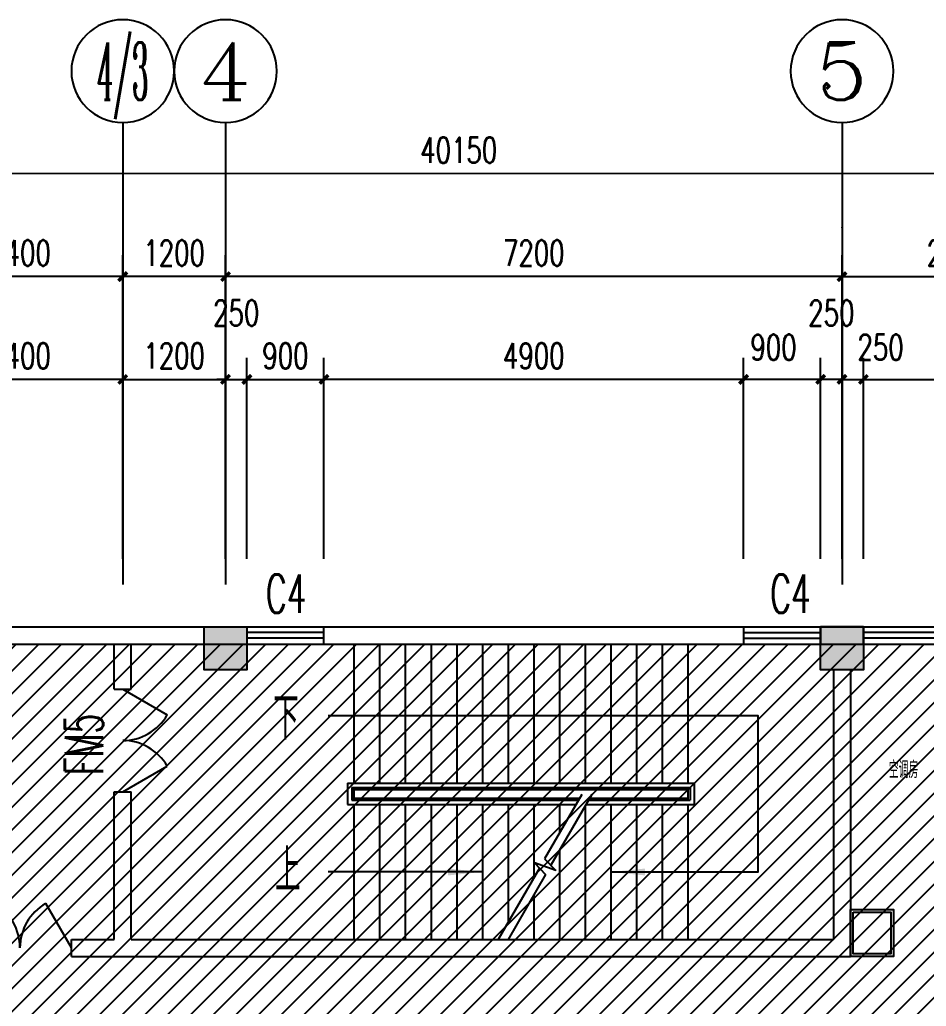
# Model space of a CAD drawing. Extents: x 392800 to 1041602, y -388882 to -94077.
# Drawn here: x 435985 to 446572, y -105891 to -94370 of the extents above; entities that cross this region are included whole.
import ezdxf
from ezdxf.enums import TextEntityAlignment as Align

# ---------------------------------------------------------------- set-up
doc = ezdxf.new("R2010")
doc.units = 0
doc.header["$LTSCALE"] = 1000
doc.header["$MEASUREMENT"] = 0
doc.linetypes.add('ACAD_ISO02W100', pattern=[15, 12, -3])
for name, color, linetype in [('AXIS_TEXT', 7, 'Continuous'), ('IAR-文字350', 2, 'ACAD_ISO02W100'), ('IBS-轴号', 160, 'Continuous'), ('IBS－墙体', 6, 'Continuous'), ('IBS－外尺寸标注', 51, 'Continuous'), ('IBS－窗', 1, 'Continuous'), ('IDS-楼梯', 1, 'Continuous'), ('IDS－门', 3, 'Continuous'), ('PUB_HATCH', 8, 'Continuous'), ('PUB_TEXT', 7, 'Continuous'), ('STAIR', 10, 'Continuous'), ('WALL', 255, 'Continuous'), ('WINDOW_TEXT', 7, 'Continuous')]:
    doc.layers.add(name, color=color, linetype=linetype)
doc.styles.add('_HZFS', font='txt.shx', dxfattribs={"width": 0.6, "bigfont": 'HZFS.shx'})
doc.styles.add('_TCH_DIM_T3', font='SIMPLEX', dxfattribs={"width": 0.705882, "bigfont": 'GBCBIG'})
doc.styles.add('COMPLEX', font='COMPLEX')
doc.styles.add('SIMPLEX', font='SIMPLEX.SHX', dxfattribs={"width": 0.7})
doc.styles.get("Standard").update_dxf_attribs({"font": 'gbenor.shx', "bigfont": 'gbcbig.shx'})
doc.dimstyles.new('_TCH_ARCH&&100', dxfattribs={"dimtxt": 297.5, "dimasz": 100, "dimexe": 250, "dimexo": 300, "dimgap": 126.25, "dimtad": 1, "dimdec": 0, "dimzin": 0, "dimdsep": 46, "dimtxsty": '_TCH_DIM_T3', "dimblk": 'ARCHTICK', "dimcen": 0.09, "dimclrt": 7, "dimazin": 2, "dimtfac": 1, "dimtdec": 0, "dimtix": 1, "dimtmove": 2, "dimatfit": 3, "dimfxl": 1, "dimtolj": 1, "dimtzin": 0, "dimarcsym": 0})

# ---------------------------------------------------------------- blocks, each defined once
blk = doc.blocks.new('_AXISO')
blk.add_circle((0, 0), 0.5)
at = {"layer": 'AXIS_TEXT', "style": 'COMPLEX', "width": 1.041667}
blk.add_attdef('A', text='', height=0.56, dxfattribs=at).set_placement((-0.25, -0.28), (0.25, -0.28), align=Align.FIT)
blk = doc.blocks.new('_ArchTick')
at = {"color": 0, "linetype": 'ByBlock', "const_width": 0.4}
blk.add_lwpolyline([(-0.5, -0.5), (0.5, 0.5)], dxfattribs=at)
blk = doc.blocks.new('*D145')
at = {"layer": 'Defpoints', "color": 0, "transparency": 16777216}
for p in [(448188, -98570), (445838, -100965), (448188, -100965)]:
    blk.add_point(p, dxfattribs=at)
at = {"layer": 'IBS－外尺寸标注', "color": 0, "lineweight": -2, "transparency": 16777216}
for p, q in [((445838, -100665), (445838, -98320)), ((448188, -100665), (448188, -98320)), ((445838, -98570), (448188, -98570))]:
    blk.add_line(p, q, dxfattribs=at)
at = {"layer": 'IBS－外尺寸标注', "color": 0, "lineweight": -2, "transparency": 16777216, "xscale": 100, "yscale": 100, "zscale": 100, "rotation": 180}
blk.add_blockref('_ArchTick', (445838, -98570), dxfattribs=at)
at = {"layer": 'IBS－外尺寸标注', "color": 0, "lineweight": -2, "transparency": 16777216, "xscale": 100, "yscale": 100, "zscale": 100}
blk.add_blockref('_ArchTick', (448188, -98570), dxfattribs=at)
at = {"layer": 'IBS－外尺寸标注', "color": 7, "transparency": 16777216, "insert": (447113, -98195), "char_height": 297.5, "attachment_point": 5, "style": '_TCH_DIM_T3'}
blk.add_mtext('\\A1;2350', dxfattribs=at)
blk = doc.blocks.new('*D146')
at = {"layer": 'Defpoints', "color": 0, "transparency": 16777216}
for p in [(445838, -98570), (445588, -100965), (445838, -100965)]:
    blk.add_point(p, dxfattribs=at)
at = {"layer": 'IBS－外尺寸标注', "color": 0, "lineweight": -2, "transparency": 16777216}
for p, q in [((445588, -100665), (445588, -98320)), ((445838, -100665), (445838, -98320)), ((445588, -98570), (445488, -98570)), ((445588, -98570), (445838, -98570)), ((445838, -98570), (445938, -98570))]:
    blk.add_line(p, q, dxfattribs=at)
at = {"layer": 'IBS－外尺寸标注', "color": 0, "lineweight": -2, "transparency": 16777216, "xscale": 100, "yscale": 100, "zscale": 100}
blk.add_blockref('_ArchTick', (445588, -98570), dxfattribs=at)
at = {"layer": 'IBS－外尺寸标注', "color": 0, "lineweight": -2, "transparency": 16777216, "xscale": 100, "yscale": 100, "zscale": 100, "rotation": 180}
blk.add_blockref('_ArchTick', (445838, -98570), dxfattribs=at)
at = {"layer": 'IBS－外尺寸标注', "color": 7, "transparency": 16777216, "insert": (446038, -98195), "char_height": 297.5, "attachment_point": 5, "style": '_TCH_DIM_T3'}
blk.add_mtext('\\A1;250', dxfattribs=at)
blk = doc.blocks.new('*D147')
at = {"layer": 'Defpoints', "color": 0, "transparency": 16777216}
for p in [(444438, -98570), (444438, -100965), (445338, -100965)]:
    blk.add_point(p, dxfattribs=at)
at = {"layer": 'IBS－外尺寸标注', "color": 0, "lineweight": -2, "transparency": 16777216}
for p, q in [((444438, -100665), (444438, -98320)), ((445338, -100665), (445338, -98320)), ((445338, -98570), (444438, -98570))]:
    blk.add_line(p, q, dxfattribs=at)
at = {"layer": 'IBS－外尺寸标注', "color": 0, "lineweight": -2, "transparency": 16777216, "xscale": 100, "yscale": 100, "zscale": 100, "rotation": 180}
blk.add_blockref('_ArchTick', (444438, -98570), dxfattribs=at)
at = {"layer": 'IBS－外尺寸标注', "color": 0, "lineweight": -2, "transparency": 16777216, "xscale": 100, "yscale": 100, "zscale": 100}
blk.add_blockref('_ArchTick', (445338, -98570), dxfattribs=at)
at = {"layer": 'IBS－外尺寸标注', "color": 7, "transparency": 16777216, "insert": (444788, -98195), "char_height": 297.5, "attachment_point": 5, "style": '_TCH_DIM_T3'}
blk.add_mtext('\\A1;900', dxfattribs=at)
blk = doc.blocks.new('*D148')
at = {"layer": 'Defpoints', "color": 0, "transparency": 16777216}
for p in [(445338, -98570), (445338, -100965), (445588, -100965)]:
    blk.add_point(p, dxfattribs=at)
at = {"layer": 'IBS－外尺寸标注', "color": 0, "lineweight": -2, "transparency": 16777216}
for p, q in [((445338, -100665), (445338, -98320)), ((445588, -100665), (445588, -98320)), ((445338, -98570), (445238, -98570)), ((445588, -98570), (445338, -98570)), ((445588, -98570), (445688, -98570))]:
    blk.add_line(p, q, dxfattribs=at)
at = {"layer": 'IBS－外尺寸标注', "color": 0, "lineweight": -2, "transparency": 16777216, "xscale": 100, "yscale": 100, "zscale": 100}
blk.add_blockref('_ArchTick', (445338, -98570), dxfattribs=at)
at = {"layer": 'IBS－外尺寸标注', "color": 0, "lineweight": -2, "transparency": 16777216, "xscale": 100, "yscale": 100, "zscale": 100, "rotation": 180}
blk.add_blockref('_ArchTick', (445588, -98570), dxfattribs=at)
at = {"layer": 'IBS－外尺寸标注', "color": 7, "transparency": 16777216, "insert": (445463, -97795), "char_height": 297.5, "attachment_point": 5, "style": '_TCH_DIM_T3'}
blk.add_mtext('\\A1;250', dxfattribs=at)
blk = doc.blocks.new('_WBLK')
for p, q in [((-0.5, 0.5), (0.5, 0.5)), ((0.5, 0.1667), (-0.5, 0.1667)), ((0.5, -0.1667), (-0.5, -0.1667)), ((-0.5, -0.5), (0.5, -0.5))]:
    blk.add_line(p, q)
at = {"layer": 'WINDOW_TEXT', "style": 'SIMPLEX', "flags": 9}
blk.add_attdef('A', text='', height=1, dxfattribs=at).set_placement((0, 1.5), align=Align.MIDDLE)
blk = doc.blocks.new('*D149')
at = {"layer": 'Defpoints', "color": 0, "transparency": 16777216}
for p in [(439538, -98570), (438638, -100965), (439538, -100965)]:
    blk.add_point(p, dxfattribs=at)
at = {"layer": 'IBS－外尺寸标注', "color": 0, "lineweight": -2, "transparency": 16777216}
for p, q in [((438638, -100665), (438638, -98320)), ((439538, -100665), (439538, -98320)), ((438638, -98570), (439538, -98570))]:
    blk.add_line(p, q, dxfattribs=at)
at = {"layer": 'IBS－外尺寸标注', "color": 0, "lineweight": -2, "transparency": 16777216, "xscale": 100, "yscale": 100, "zscale": 100, "rotation": 180}
blk.add_blockref('_ArchTick', (438638, -98570), dxfattribs=at)
at = {"layer": 'IBS－外尺寸标注', "color": 0, "lineweight": -2, "transparency": 16777216, "xscale": 100, "yscale": 100, "zscale": 100}
blk.add_blockref('_ArchTick', (439538, -98570), dxfattribs=at)
at = {"layer": 'IBS－外尺寸标注', "color": 7, "transparency": 16777216, "insert": (439088, -98295), "char_height": 297.5, "attachment_point": 5, "style": '_TCH_DIM_T3'}
blk.add_mtext('\\A1;900', dxfattribs=at)
blk = doc.blocks.new('*D150')
at = {"layer": 'Defpoints', "color": 0, "transparency": 16777216}
for p in [(438638, -98570), (438388, -100965), (438638, -100965)]:
    blk.add_point(p, dxfattribs=at)
at = {"layer": 'IBS－外尺寸标注', "color": 0, "lineweight": -2, "transparency": 16777216}
for p, q in [((438388, -100665), (438388, -98320)), ((438638, -100665), (438638, -98320)), ((438388, -98570), (438288, -98570)), ((438388, -98570), (438638, -98570)), ((438638, -98570), (438738, -98570))]:
    blk.add_line(p, q, dxfattribs=at)
at = {"layer": 'IBS－外尺寸标注', "color": 0, "lineweight": -2, "transparency": 16777216, "xscale": 100, "yscale": 100, "zscale": 100}
blk.add_blockref('_ArchTick', (438388, -98570), dxfattribs=at)
at = {"layer": 'IBS－外尺寸标注', "color": 0, "lineweight": -2, "transparency": 16777216, "xscale": 100, "yscale": 100, "zscale": 100, "rotation": 180}
blk.add_blockref('_ArchTick', (438638, -98570), dxfattribs=at)
at = {"layer": 'IBS－外尺寸标注', "color": 7, "transparency": 16777216, "insert": (438513, -97795), "char_height": 297.5, "attachment_point": 5, "style": '_TCH_DIM_T3'}
blk.add_mtext('\\A1;250', dxfattribs=at)
blk = doc.blocks.new('*D151')
at = {"layer": 'Defpoints', "color": 0, "transparency": 16777216}
for p in [(438388, -98570), (437188, -100965), (438388, -100965)]:
    blk.add_point(p, dxfattribs=at)
at = {"layer": 'IBS－外尺寸标注', "color": 0, "lineweight": -2, "transparency": 16777216}
for p, q in [((437188, -100665), (437188, -98320)), ((438388, -100665), (438388, -98320)), ((437188, -98570), (438388, -98570))]:
    blk.add_line(p, q, dxfattribs=at)
at = {"layer": 'IBS－外尺寸标注', "color": 0, "lineweight": -2, "transparency": 16777216, "xscale": 100, "yscale": 100, "zscale": 100, "rotation": 180}
blk.add_blockref('_ArchTick', (437188, -98570), dxfattribs=at)
at = {"layer": 'IBS－外尺寸标注', "color": 0, "lineweight": -2, "transparency": 16777216, "xscale": 100, "yscale": 100, "zscale": 100}
blk.add_blockref('_ArchTick', (438388, -98570), dxfattribs=at)
at = {"layer": 'IBS－外尺寸标注', "color": 7, "transparency": 16777216, "insert": (437788, -98295), "char_height": 297.5, "attachment_point": 5, "style": '_TCH_DIM_T3'}
blk.add_mtext('\\A1;1200', dxfattribs=at)
blk = doc.blocks.new('*D152')
at = {"layer": 'Defpoints', "color": 0, "transparency": 16777216}
for p in [(434788, -98570), (434788, -100965), (437188, -100965)]:
    blk.add_point(p, dxfattribs=at)
at = {"layer": 'IBS－外尺寸标注', "color": 0, "lineweight": -2, "transparency": 16777216}
for p, q in [((434788, -100665), (434788, -98320)), ((437188, -100665), (437188, -98320)), ((437188, -98570), (434788, -98570))]:
    blk.add_line(p, q, dxfattribs=at)
at = {"layer": 'IBS－外尺寸标注', "color": 0, "lineweight": -2, "transparency": 16777216, "xscale": 100, "yscale": 100, "zscale": 100, "rotation": 180}
blk.add_blockref('_ArchTick', (434788, -98570), dxfattribs=at)
at = {"layer": 'IBS－外尺寸标注', "color": 0, "lineweight": -2, "transparency": 16777216, "xscale": 100, "yscale": 100, "zscale": 100}
blk.add_blockref('_ArchTick', (437188, -98570), dxfattribs=at)
at = {"layer": 'IBS－外尺寸标注', "color": 7, "transparency": 16777216, "insert": (435988, -98295), "char_height": 297.5, "attachment_point": 5, "style": '_TCH_DIM_T3'}
blk.add_mtext('\\A1;2400', dxfattribs=at)
blk = doc.blocks.new('*D157')
at = {"layer": 'Defpoints', "color": 0, "transparency": 16777216}
for p in [(434788, -97370), (434788, -100965), (437188, -100965)]:
    blk.add_point(p, dxfattribs=at)
at = {"layer": 'IBS－外尺寸标注', "color": 0, "lineweight": -2, "transparency": 16777216}
for p, q in [((434788, -100665), (434788, -97120)), ((437188, -100665), (437188, -97120)), ((437188, -97370), (434788, -97370))]:
    blk.add_line(p, q, dxfattribs=at)
at = {"layer": 'IBS－外尺寸标注', "color": 0, "lineweight": -2, "transparency": 16777216, "xscale": 100, "yscale": 100, "zscale": 100, "rotation": 180}
blk.add_blockref('_ArchTick', (434788, -97370), dxfattribs=at)
at = {"layer": 'IBS－外尺寸标注', "color": 0, "lineweight": -2, "transparency": 16777216, "xscale": 100, "yscale": 100, "zscale": 100}
blk.add_blockref('_ArchTick', (437188, -97370), dxfattribs=at)
at = {"layer": 'IBS－外尺寸标注', "color": 7, "transparency": 16777216, "insert": (435988, -97095), "char_height": 297.5, "attachment_point": 5, "style": '_TCH_DIM_T3'}
blk.add_mtext('\\A1;2400', dxfattribs=at)
blk = doc.blocks.new('*D158')
at = {"layer": 'Defpoints', "color": 0, "transparency": 16777216}
for p in [(437188, -97370), (437188, -100965), (438388, -100965)]:
    blk.add_point(p, dxfattribs=at)
at = {"layer": 'IBS－外尺寸标注', "color": 0, "lineweight": -2, "transparency": 16777216}
for p, q in [((437188, -100665), (437188, -97120)), ((438388, -100665), (438388, -97120)), ((438388, -97370), (437188, -97370))]:
    blk.add_line(p, q, dxfattribs=at)
at = {"layer": 'IBS－外尺寸标注', "color": 0, "lineweight": -2, "transparency": 16777216, "xscale": 100, "yscale": 100, "zscale": 100, "rotation": 180}
blk.add_blockref('_ArchTick', (437188, -97370), dxfattribs=at)
at = {"layer": 'IBS－外尺寸标注', "color": 0, "lineweight": -2, "transparency": 16777216, "xscale": 100, "yscale": 100, "zscale": 100}
blk.add_blockref('_ArchTick', (438388, -97370), dxfattribs=at)
at = {"layer": 'IBS－外尺寸标注', "color": 7, "transparency": 16777216, "insert": (437788, -97095), "char_height": 297.5, "attachment_point": 5, "style": '_TCH_DIM_T3'}
blk.add_mtext('\\A1;1200', dxfattribs=at)
blk = doc.blocks.new('_DBLK1')
for p, q in [((-0.5, 0), (-0.25, -0.433)), ((0.5, 0), (0.25, -0.433))]:
    blk.add_line(p, q)
for centre, start, end in [((-0.5, 0), 300, 0), ((0.5, 0), 180, 240)]:
    blk.add_arc(centre, 0.5, start, end)
at = {"layer": 'WINDOW_TEXT', "style": 'SIMPLEX', "flags": 9}
blk.add_attdef('A', text='', height=1, dxfattribs=at).set_placement((0, 1.5), align=Align.MIDDLE)
blk = doc.blocks.new('*D161')
at = {"layer": 'Defpoints', "color": 0, "transparency": 16777216}
for p in [(448288, -97370), (445588, -100961), (448288, -100961)]:
    blk.add_point(p, dxfattribs=at)
at = {"layer": 'IBS－外尺寸标注', "color": 0, "lineweight": -2, "transparency": 16777216}
for p, q in [((445588, -100661), (445588, -97120)), ((448288, -100661), (448288, -97120)), ((445588, -97370), (448288, -97370))]:
    blk.add_line(p, q, dxfattribs=at)
at = {"layer": 'IBS－外尺寸标注', "color": 0, "lineweight": -2, "transparency": 16777216, "xscale": 100, "yscale": 100, "zscale": 100, "rotation": 180}
blk.add_blockref('_ArchTick', (445588, -97370), dxfattribs=at)
at = {"layer": 'IBS－外尺寸标注', "color": 0, "lineweight": -2, "transparency": 16777216, "xscale": 100, "yscale": 100, "zscale": 100}
blk.add_blockref('_ArchTick', (448288, -97370), dxfattribs=at)
at = {"layer": 'IBS－外尺寸标注', "color": 7, "transparency": 16777216, "insert": (446938, -97095), "char_height": 297.5, "attachment_point": 5, "style": '_TCH_DIM_T3'}
blk.add_mtext('\\A1;2700', dxfattribs=at)
blk = doc.blocks.new('*D169')
at = {"layer": 'Defpoints', "color": 0, "transparency": 16777216}
for p in [(439538, -98570), (439538, -100965), (444438, -100961)]:
    blk.add_point(p, dxfattribs=at)
at = {"layer": 'IBS－外尺寸标注', "color": 0, "lineweight": -2, "transparency": 16777216}
for p, q in [((439538, -100665), (439538, -98320)), ((444438, -100661), (444438, -98320)), ((444438, -98570), (439538, -98570))]:
    blk.add_line(p, q, dxfattribs=at)
at = {"layer": 'IBS－外尺寸标注', "color": 0, "lineweight": -2, "transparency": 16777216, "xscale": 100, "yscale": 100, "zscale": 100, "rotation": 180}
blk.add_blockref('_ArchTick', (439538, -98570), dxfattribs=at)
at = {"layer": 'IBS－外尺寸标注', "color": 0, "lineweight": -2, "transparency": 16777216, "xscale": 100, "yscale": 100, "zscale": 100}
blk.add_blockref('_ArchTick', (444438, -98570), dxfattribs=at)
at = {"layer": 'IBS－外尺寸标注', "color": 7, "transparency": 16777216, "insert": (441988, -98295), "char_height": 297.5, "attachment_point": 5, "style": '_TCH_DIM_T3'}
blk.add_mtext('\\A1;4900', dxfattribs=at)
blk = doc.blocks.new('*D172')
at = {"layer": 'Defpoints', "color": 0, "transparency": 16777216}
for p in [(438388, -97370), (438388, -100965), (445588, -100965)]:
    blk.add_point(p, dxfattribs=at)
at = {"layer": 'IBS－外尺寸标注', "color": 0, "lineweight": -2, "transparency": 16777216}
for p, q in [((438388, -100665), (438388, -97120)), ((445588, -100665), (445588, -97120)), ((445588, -97370), (438388, -97370))]:
    blk.add_line(p, q, dxfattribs=at)
at = {"layer": 'IBS－外尺寸标注', "color": 0, "lineweight": -2, "transparency": 16777216, "xscale": 100, "yscale": 100, "zscale": 100, "rotation": 180}
blk.add_blockref('_ArchTick', (438388, -97370), dxfattribs=at)
at = {"layer": 'IBS－外尺寸标注', "color": 0, "lineweight": -2, "transparency": 16777216, "xscale": 100, "yscale": 100, "zscale": 100}
blk.add_blockref('_ArchTick', (445588, -97370), dxfattribs=at)
at = {"layer": 'IBS－外尺寸标注', "color": 7, "transparency": 16777216, "insert": (441988, -97095), "char_height": 297.5, "attachment_point": 5, "style": '_TCH_DIM_T3'}
blk.add_mtext('\\A1;7200', dxfattribs=at)
blk = doc.blocks.new('*D174')
at = {"layer": 'Defpoints', "color": 0, "transparency": 16777216}
for p in [(421037, -96170), (421038, -100965), (461188, -100961)]:
    blk.add_point(p, dxfattribs=at)
at = {"layer": 'IBS－外尺寸标注', "color": 0, "lineweight": -2, "transparency": 16777216}
for p, q in [((421038, -100665), (421037, -95920)), ((461188, -100661), (461187, -95916)), ((461187, -96166), (421037, -96170))]:
    blk.add_line(p, q, dxfattribs=at)
at = {"layer": 'IBS－外尺寸标注', "color": 0, "lineweight": -2, "transparency": 16777216, "xscale": 100, "yscale": 100, "zscale": 100}
for p, rotation in [((421037, -96170), 180.0059572382766), ((461187, -96166), 0.005957238276517174)]:
    blk.add_blockref('_ArchTick', p, dxfattribs=dict(at, rotation=rotation))
at = {"layer": 'IBS－外尺寸标注', "color": 7, "transparency": 16777216, "insert": (441112, -95893), "char_height": 297.5, "attachment_point": 5, "rotation": 0.006, "style": '_TCH_DIM_T3'}
blk.add_mtext('\\A1;40150', dxfattribs=at)
blk = doc.blocks.new('_ARROW')
blk.add_solid([(0, 0), (-1, 0.1), (-1, -0.1)])
blk = doc.blocks.new('_FZH')
blk.add_solid([(0.5, 0.5), (0.5, -0.5), (-0.5, 0.5), (-0.5, -0.5)])

msp = doc.modelspace()

# ---------------------------------------------------------------- hatches: boundary and pattern name
at = {"layer": 'PUB_HATCH'}
h = msp.add_hatch(dxfattribs=at)
h.set_pattern_fill('ANSI31', color=256, scale=1500)
h.set_pattern_definition([(45, (-74316.34, 80161.69), (-132.58252, 132.58252), [])])
h.paths.add_polyline_path([(445487.8, -109760.2), (445487.8, -117560.8), (445112.8, -117560.8), (445112.8, -118010.8), (452912.8, -118010.8), (452912.8, -117560.8), (453287.8, -117560.8), (453287.8, -109760.8), (453287.8, -101960.8), (453137.8, -101960.8), (453137.8, -101660.8), (431437.8, -101660.8), (431437.8, -101710.8), (430937.8, -101710.8), (425037.8, -101710.8), (421537.8, -101710.8), (421537.8, -101960.8), (421237.8, -101960.8), (421237.8, -109761.5)])
h.paths.add_polyline_path([(451383.8, -135360.8), (451383.8, -131460.8), (445837.8, -131460.8), (445837.8, -131810.8), (438137.8, -131810.8), (438137.8, -135360.8)])

# ---------------------------------------------------------------- linework, layer by layer
at = {"layer": 'IBS-轴号'}
for p, q in [((437187.8, -95570), (437187.8, -100965)), ((438387.8, -95570), (438387.8, -100965)), ((445587.8, -95570), (445587.8, -100965))]:
    msp.add_line(p, q, dxfattribs=at)
at = {"layer": 'IBS－墙体'}
for p, q in [((434687.8, -101460.8), (438637.8, -101460.8)), ((439537.8, -101660.8), (439537.8, -101460.8)), ((439537.8, -101460.8), (444437.8, -101460.8)), ((444437.8, -101460.8), (444437.8, -101660.8)), ((445837.8, -101460.8), (445337.8, -101460.8)), ((445837.8, -101460.8), (445837.8, -101660.8)), ((445837.8, -101660.8), (445837.8, -101460.8)), ((434887.8, -101660.8), (437087.8, -101660.8)), ((437087.8, -102187.8), (437087.8, -101660.8)), ((437287.8, -101660.8), (438137.8, -101660.8)), ((437287.8, -102187.8), (437287.8, -101660.8)), ((439537.8, -101660.8), (444437.8, -101660.8)), ((445487.8, -101960.8), (445487.8, -105110.8)), ((445687.8, -101960.8), (445687.8, -105310.8)), ((437087.8, -102187.8), (437287.8, -102187.8)), ((437087.8, -103387.8), (437287.8, -103387.8)), ((437087.8, -105110.8), (437087.8, -103387.8)), ((437287.8, -105110.8), (437287.8, -103387.8)), ((436587.8, -105110.8), (437087.8, -105110.8)), ((436587.8, -105310.8), (436587.8, -105110.8)), ((437287.8, -105110.8), (445487.8, -105110.8)), ((436587.8, -105310.8), (445687.8, -105310.8))]:
    msp.add_line(p, q, dxfattribs=at)
for points in [[(438137.8, -101460.8), (438637.8, -101460.8), (438637.8, -101960.8), (438137.8, -101960.8)], [(445337.8, -101460.8), (445837.8, -101460.8), (445837.8, -101960.8), (445337.8, -101960.8)], [(445687.8, -104760.8), (446187.8, -104760.8), (446187.8, -105310.8), (445687.8, -105310.8)], [(445717.8, -104790.8), (446157.8, -104790.8), (446157.8, -105280.8), (445717.8, -105280.8)]]:
    msp.add_lwpolyline(points, close=True, dxfattribs=at)
at = {"layer": 'IBS－外尺寸标注'}
for p in [(445587.8, -96798), (445587.8, -97955.8)]:
    msp.add_point(p, dxfattribs=at)
at = {"layer": 'IBS－窗'}
for p, q in [((444437.8, -101460.8), (445337.8, -101460.8)), ((444437.8, -101527.5), (445337.8, -101527.5)), ((444437.8, -101594.2), (445337.8, -101594.2)), ((444437.8, -101660.8), (445337.8, -101660.8))]:
    msp.add_line(p, q, dxfattribs=at)
at = {"layer": 'IDS-楼梯'}
for p, q in [((439887.8, -101660.8), (439887.8, -103285.8)), ((440187.8, -101660.8), (440187.8, -103285.8)), ((440487.8, -101660.8), (440487.8, -103285.8)), ((440787.8, -101660.8), (440787.8, -103285.8)), ((441087.8, -101660.8), (441087.8, -103285.8)), ((441387.8, -101660.8), (441387.8, -103285.8)), ((441687.8, -101660.8), (441687.8, -103285.8)), ((441987.8, -101660.8), (441987.8, -103285.8)), ((442287.8, -101660.8), (442287.8, -103285.8)), ((442587.8, -101660.8), (442587.8, -103285.8)), ((442887.8, -101660.8), (442887.8, -103285.8)), ((443187.8, -101660.8), (443187.8, -103285.8)), ((443487.8, -101660.8), (443487.8, -103285.8)), ((443787.8, -101660.8), (443787.8, -103285.8)), ((439812.8, -103285.8), (439812.8, -103535.8)), ((439812.8, -103285.8), (443862.8, -103285.8)), ((439862.8, -103335.8), (439862.8, -103485.8)), ((439862.8, -103335.8), (443812.8, -103335.8)), ((439887.8, -103335.8), (439887.8, -103485.8)), ((440187.8, -103335.8), (440187.8, -103360.8)), ((440487.8, -103335.8), (440487.8, -103360.8)), ((440787.8, -103335.8), (440787.8, -103360.8)), ((441087.8, -103335.8), (441087.8, -103360.8)), ((441387.8, -103335.8), (441387.8, -103360.8)), ((441687.8, -103335.8), (441687.8, -103360.8)), ((441987.8, -103335.8), (441987.8, -103360.8)), ((442287.8, -103335.8), (442287.8, -103360.8)), ((442587.8, -103335.8), (442587.8, -103360.8)), ((442887.8, -103335.8), (442887.8, -103360.8)), ((443187.8, -103335.8), (443187.8, -103360.8)), ((443487.8, -103335.8), (443487.8, -103360.8)), ((443787.8, -103335.8), (443787.8, -103485.8)), ((443812.8, -103335.8), (443812.8, -103485.8)), ((443862.8, -103285.8), (443862.8, -103535.8)), ((439887.8, -103360.8), (443787.8, -103360.8)), ((439887.8, -103460.8), (442524.9, -103460.8)), ((440187.8, -103460.8), (440187.8, -103485.8)), ((440487.8, -103460.8), (440487.8, -103485.8)), ((440787.8, -103460.8), (440787.8, -103485.8)), ((441087.8, -103460.8), (441087.8, -103485.8)), ((441387.8, -103460.8), (441387.8, -103485.8)), ((441687.8, -103460.8), (441687.8, -103485.8)), ((441987.8, -103460.8), (441987.8, -103485.8)), ((442549.9, -103417.5), (442115, -104170.9)), ((442665.4, -103417.5), (442187.7, -104244.9)), ((442287.8, -103460.8), (442287.8, -103485.8)), ((442640.4, -103460.8), (443787.8, -103460.8)), ((442887.8, -103460.8), (442887.8, -103485.8)), ((443187.8, -103460.8), (443187.8, -103485.8)), ((443487.8, -103460.8), (443487.8, -103485.8)), ((439812.8, -103535.8), (442481.6, -103535.8)), ((439862.8, -103485.8), (442510.5, -103485.8)), ((439887.8, -103535.8), (439887.8, -105110.8)), ((440187.8, -103535.8), (440187.8, -105110.8)), ((440487.8, -103535.8), (440487.8, -105110.8)), ((440787.8, -103535.8), (440787.8, -105110.8)), ((441087.8, -103535.8), (441087.8, -105110.8)), ((441387.8, -103535.8), (441387.8, -105110.8)), ((441687.8, -103535.8), (441687.8, -104910.8)), ((441987.8, -103535.8), (441987.8, -104391.2)), ((442287.8, -103535.8), (442287.8, -103871.6)), ((442587.8, -103552), (442587.8, -105110.8)), ((442597.1, -103535.8), (443862.8, -103535.8)), ((442626, -103485.8), (443812.8, -103485.8)), ((442887.8, -103535.8), (442887.8, -105110.8)), ((443187.8, -103535.8), (443187.8, -105110.8)), ((443487.8, -103535.8), (443487.8, -105110.8)), ((443787.8, -103535.8), (443787.8, -105110.8)), ((442287.8, -104071.6), (442287.8, -105110.8)), ((441995.7, -104217.5), (442126.6, -104350.8)), ((442245.9, -104304.2), (441995.7, -104217.5)), ((442115, -104170.9), (442245.9, -104304.2)), ((442053.9, -104276.7), (441572.3, -105110.8)), ((442126.6, -104350.8), (441687.8, -105110.8))]:
    msp.add_line(p, q, dxfattribs=at)
for points in [[(442887.8, -104323.3), (444609.9, -104323.3), (444609.9, -102498.3), (439587.8, -102498.3)], [(441387.8, -104323.3), (439587.8, -104323.3)]]:
    msp.add_lwpolyline(points, dxfattribs=at)
at = {"layer": 'PUB_HATCH'}
msp.add_lwpolyline([(421237.8, -105312.2), (421237.8, -101960.8), (421537.8, -101960.8), (421537.8, -101710.8), (425037.8, -101710.8), (430937.8, -101710.8), (431437.8, -101710.8), (431437.8, -101660.8), (453137.8, -101660.8), (453137.8, -101960.8), (453287.8, -101960.8), (453287.8, -109760.8), (453287.8, -117560.8), (452912.8, -117560.8), (452912.8, -118010.8), (445112.8, -118010.8), (445112.8, -117560.8), (445487.8, -117560.8), (445487.8, -109760.2), (421237.8, -109761.5)], dxfattribs=at)
at = {"layer": 'STAIR'}
msp.add_line((441987.8, -104591.2), (441987.8, -105110.8), dxfattribs=at)
at = {"layer": 'WALL'}
msp.add_line((445337.8, -101460.8), (445337.8, -101660.8), dxfattribs=at)

# ---------------------------------------------------------------- block references
at = {"layer": 'IBS-轴号'}
ref = msp.add_blockref('_AXISO', (437187.8, -94970), dxfattribs=dict(at, xscale=-1200, yscale=1200, zscale=1200, rotation=180))
ref.add_attrib('A', '4/3', dxfattribs={"layer": 'AXIS_TEXT', "height": 672, "style": 'COMPLEX', "width": 0.328947}).set_placement((436887.8, -95306), (437487.8, -95306), align=Align.FIT)
ref = msp.add_blockref('_AXISO', (438387.8, -94970), dxfattribs=dict(at, xscale=-1200, yscale=1200, zscale=1200, rotation=180))
ref.add_attrib('A', '4', dxfattribs={"layer": 'AXIS_TEXT', "height": 672, "style": 'COMPLEX', "width": 1.171875}).set_placement((438087.8, -95306), (438687.8, -95306), align=Align.FIT)
ref = msp.add_blockref('_AXISO', (445587.8, -94970), dxfattribs=dict(at, xscale=-1200, yscale=1200, zscale=1200, rotation=180))
ref.add_attrib('A', '5', dxfattribs={"layer": 'AXIS_TEXT', "height": 672, "style": 'COMPLEX', "width": 1.339286}).set_placement((445287.8, -95306), (445887.8, -95306), align=Align.FIT)
at = {"layer": 'IBS－墙体', "xscale": 1200, "yscale": 1200, "zscale": 1200, "rotation": 90}
msp.add_blockref('_DBLK1', (437187.8, -102787.8), dxfattribs=at)
at = {"layer": 'IBS－窗', "yscale": 200}
for p, xscale, zscale in [((439087.8, -101560.8), 900, 900), ((447012.8, -101560.8), 2350, 2350), ((447012.8, -101560.8), 2350, 2350)]:
    msp.add_blockref('_WBLK', p, dxfattribs=dict(at, xscale=xscale, zscale=zscale))
at = {"layer": 'IDS-楼梯', "xscale": 400, "yscale": 400, "zscale": 400}
msp.add_blockref('_ARROW', (441387.8, -104323.3), dxfattribs=at)
at = {"layer": 'IDS-楼梯', "xscale": 400, "yscale": 400, "zscale": 400, "rotation": 180}
msp.add_blockref('_ARROW', (442887.8, -104323.3), dxfattribs=at)
at = {"layer": 'IDS－门', "xscale": 1200, "yscale": 1200, "zscale": 1200, "rotation": 180}
msp.add_blockref('_DBLK1', (435987.8, -105210.8), dxfattribs=at)
at = {"layer": 'PUB_HATCH', "xscale": 500, "yscale": 500, "zscale": 500}
for p in [(438387.8, -101710.8), (445587.8, -101710.8)]:
    msp.add_blockref('_FZH', p, dxfattribs=at)

# ---------------------------------------------------------------- texts
at = {"layer": 'IAR-文字350', "width": 0.8}
msp.add_text('空调房', height=200, rotation=360, dxfattribs=at).set_placement((446134.5, -103228.4))
at = {"layer": 'PUB_TEXT', "ltscale": 2, "style": '_HZFS', "width": 0.6}
for p in [(438859.7, -101297.4), (444748.8, -101297.4)]:
    msp.add_text('C4', height=450, dxfattribs=at).set_placement(p)
at = {"layer": 'PUB_TEXT', "style": '_HZFS', "width": 0.6}
for s, p in [('下', (438944, -102780.4)), ('上', (438966.6, -104553.9))]:
    msp.add_text(s, height=500, dxfattribs=at).set_placement(p)
at = {"layer": 'PUB_TEXT', "ltscale": 2, "style": '_HZFS', "width": 0.6}
msp.add_text('FM5', height=450, rotation=90, dxfattribs=at).set_placement((436959.8, -103192.9))

# ---------------------------------------------------------------- dimensions: what is measured, and where the dimension line sits
at = {"layer": 'IBS－外尺寸标注'}
dim = msp.add_aligned_dim(p1=(461187.8, -100960.8), p2=(421037.8, -100965), distance=-4795, dimstyle='_TCH_ARCH&&100', dxfattribs=at)
dim.commit()
dim.dimension.update_dxf_attribs({"geometry": '*D174', "text_midpoint": (441112.2, -95892.9)})
for base, p1, p2, picture, middle in [((434787.8, -97370), (437187.8, -100965), (434787.8, -100965), '*D157', (435987.8, -97095)), ((437187.8, -97370), (438387.8, -100965), (437187.8, -100965), '*D158', (437787.8, -97095)), ((448287.8, -97370), (445587.8, -100960.8), (448287.8, -100960.8), '*D161', (446937.8, -97095)), ((434787.8, -98570), (437187.8, -100965), (434787.8, -100965), '*D152', (435987.8, -98295)), ((438387.8, -98570), (437187.8, -100965), (438387.8, -100965), '*D151', (437787.8, -98295)), ((439537.8, -98570), (438637.8, -100965), (439537.8, -100965), '*D149', (439087.8, -98295))]:
    dim = msp.add_linear_dim(base=base, p1=p1, p2=p2, dimstyle='_TCH_ARCH&&100', dxfattribs=at)
    dim.commit()
    dim.dimension.update_dxf_attribs({"geometry": picture, "text_midpoint": middle})
for base, p1, p2, picture, middle in [((438387.8, -97370), (445587.8, -100965), (438387.8, -100965), '*D172', (441987.8, -97095)), ((439537.8, -98570), (444437.8, -100960.8), (439537.8, -100965), '*D169', (441987.8, -98295))]:
    dim = msp.add_linear_dim(base=base, p1=p1, p2=p2, angle=180, dimstyle='_TCH_ARCH&&100', dxfattribs=at)
    dim.commit()
    dim.dimension.update_dxf_attribs({"geometry": picture, "text_midpoint": middle})
for base, p1, p2, picture, middle in [((438637.8, -98570), (438387.8, -100965), (438637.8, -100965), '*D150', (438512.8, -97795)), ((445337.8, -98570), (445587.8, -100965), (445337.8, -100965), '*D148', (445462.8, -97795)), ((444437.8, -98570), (445337.8, -100965), (444437.8, -100965), '*D147', (444787.8, -98195)), ((445837.8, -98570), (445587.8, -100965), (445837.8, -100965), '*D146', (446037.8, -98195)), ((448187.8, -98570), (445837.8, -100965), (448187.8, -100965), '*D145', (447112.8, -98195))]:
    dim = msp.add_linear_dim(base=base, p1=p1, p2=p2, dimstyle='_TCH_ARCH&&100', dxfattribs=at)
    dim.commit()
    dim.dimension.update_dxf_attribs({"geometry": picture, "text_midpoint": middle, "dimtype": 160})

doc.saveas('drawing.dxf')
